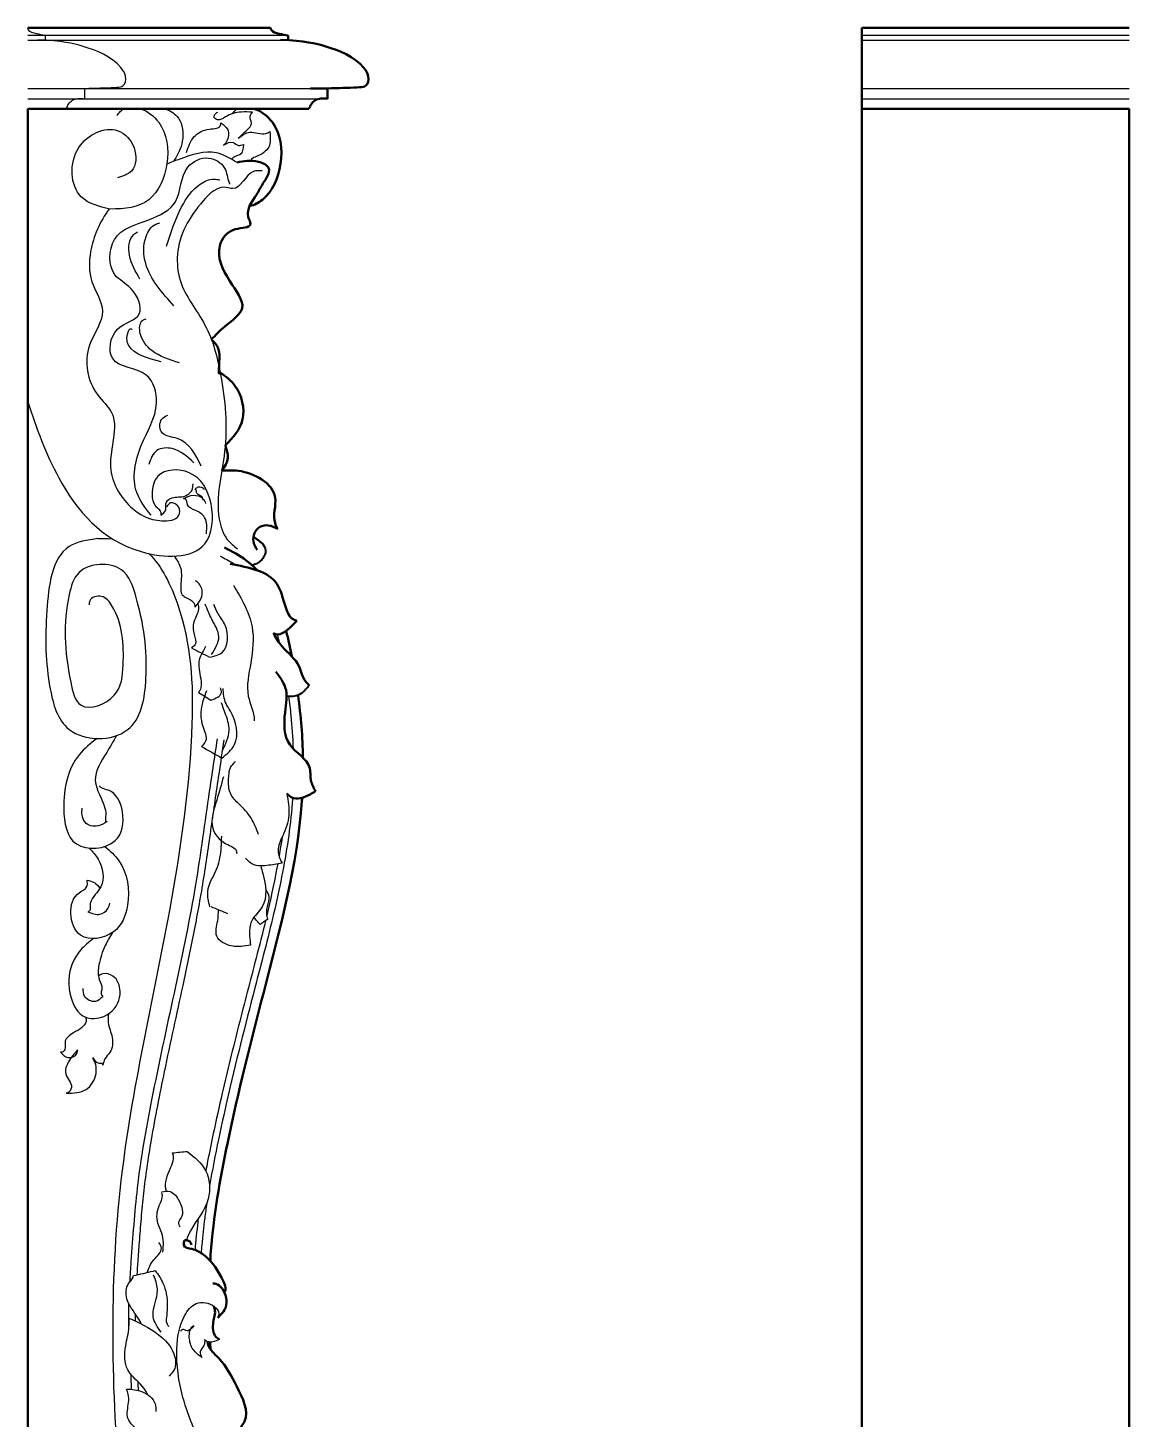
# Model space of a CAD drawing. Header units: millimetres. Extents: x 9184 to 10310, y -10768 to -9568.
# Drawn here: x 9766 to 10310, y -10255 to -9568 of the extents above; entities that cross this region are included whole.
import ezdxf

# ---------------------------------------------------------------- set-up
doc = ezdxf.new("R2010")
doc.units = ezdxf.units.MM

msp = doc.modelspace()

# ---------------------------------------------------------------- linework, layer by layer
at = {"color": 18, "lineweight": 50, "true_color": 0x000000}
for p, q in [((9765.62, -9567.7), (9885.51, -9567.7)), ((10177.64, -9567.7), (10309.69, -9567.7)), ((10177.64, -9567.7), (10177.64, -9607.7)), ((9765.62, -9607.7), (9904.48, -9607.7)), ((10177.64, -9607.7), (10309.69, -9607.7))]:
    msp.add_line(p, q, dxfattribs=at)
at = {"color": 18, "lineweight": 25, "true_color": 0x000000}
for p, q in [((9894.17, -9571.49), (9765.62, -9571.49)), ((9765.62, -9573.81), (9894.17, -9573.81)), ((9774.28, -9573.81), (9774.28, -9571.49)), ((10309.69, -9571.49), (10177.64, -9571.49)), ((10177.64, -9573.81), (10309.69, -9573.81)), ((9765.62, -9597.7), (9913.6, -9597.7)), ((9765.62, -9602.7), (9913.6, -9602.7)), ((9793.71, -9602.7), (9793.71, -9597.7)), ((10177.64, -9597.7), (10309.69, -9597.7)), ((10177.64, -9602.7), (10309.69, -9602.7))]:
    msp.add_line(p, q, dxfattribs=at)
at = {"lineweight": 50}
for p, q in [((9894.17, -9573.81), (9894.17, -9571.49)), ((9913.6, -9602.7), (9913.6, -9597.7)), ((9765.62, -10727.7), (9765.62, -9607.7)), ((10177.64, -9607.7), (10177.64, -10727.7)), ((10177.64, -10727.7), (10177.64, -9607.7)), ((10177.64, -9607.7), (10177.64, -10767.7)), ((10309.69, -10727.7), (10309.69, -9607.7))]:
    msp.add_line(p, q, dxfattribs=at)
at = {"lineweight": 25}
msp.add_lwpolyline([(10177.64, -9607.7), (10309.69, -9607.7), (10309.69, -10727.7), (10177.64, -10727.7)], close=True, dxfattribs=at)
at = {"color": 18, "lineweight": 25, "true_color": 0x000000}
for points, knots in [([(9774.28, -9571.49), (9772.86, -9571.25), (9770.08, -9570.76), (9766.24, -9569.72), (9765.69, -9568.08), (9765.62, -9567.7)], [0, 0, 0, 0, 4.515931, 8.810476, 9.977194, 9.977194, 9.977194, 9.977194]), ([(9785.29, -9597.7), (9793.71, -9597.7), (9807.66, -9597.1), (9813.71, -9597.24), (9814.54, -9591.7), (9808.82, -9582.51), (9793.38, -9576.46), (9782.81, -9574.31), (9770.54, -9573.56)], [0, 0, 0, 0, 3.421962, 8.898911, 14.904433, 20.1626, 42.168044, 60.340672, 60.340672, 60.340672, 60.340672]), ([(9784.59, -9607.7), (9784.94, -9606.89), (9785.64, -9605.28), (9788.46, -9602.41), (9791.49, -9602.44), (9793.71, -9602.7)], [0, 0, 0, 0, 2.633494, 5.259049, 11.465116, 11.465116, 11.465116, 11.465116]), ([(9765.62, -9752.58), (9769.82, -9765.44), (9780.64, -9795.26), (9808.95, -9829.31), (9855.76, -9830.4), (9858.23, -9802.68), (9848.73, -9785.05), (9829.16, -9785.74), (9826.42, -9797.15), (9827.63, -9803.82), (9831.61, -9806.25), (9831.33, -9808.05), (9831.25, -9808.51)], [11.045384, 11.045384, 11.045384, 11.045384, 51.544994, 106.119763, 137.863631, 157.849426, 176.605873, 192.263665, 201.49168, 207.891106, 211.756855, 213.097195, 213.097195, 213.097195, 213.097195]), ([(9825.54, -9827.55), (9831.87, -9833.71), (9846.15, -9863.9), (9848.6, -9922.05), (9834.56, -10018.52), (9804.64, -10143.31), (9807.69, -10278.17), (9820.66, -10379.03), (9831.2, -10430.29), (9840.75, -10450.78), (9854.13, -10451.59), (9859.23, -10444.8), (9859.52, -10440.64), (9859.66, -10438.56)], [27.655223, 27.655223, 27.655223, 27.655223, 54.536467, 114.233481, 207.276204, 342.953498, 498.931816, 609.173819, 644.623815, 659.999126, 671.092379, 677.228963, 683.43236, 683.43236, 683.43236, 683.43236]), ([(9837.92, -9828.75), (9839.37, -9830.68), (9842.1, -9835.06), (9841.12, -9841.69), (9841.09, -9848.79), (9846.17, -9849.74), (9848.21, -9852.49), (9848.15, -9853.76), (9848.14, -9854.03)], [3.112662, 3.112662, 3.112662, 3.112662, 10.063736, 18.530757, 23.152575, 28.623597, 31.596964, 32.390708, 32.390708, 32.390708, 32.390708]), ([(9860.64, -9828.68), (9861.2, -9828.98), (9861.75, -9829.27), (9863.4, -9830.15), (9864.48, -9830.73), (9866.56, -9831.92), (9867.56, -9832.53), (9868.52, -9833.15)], [0, 0, 0, 0, 1.879044, 1.879044, 5.637131, 5.637131, 9.431433, 9.431433, 9.431433, 9.431433]), ([(9849.6, -9852.25), (9849.87, -9853.17), (9850.35, -9856.2), (9846.91, -9861.03), (9847.29, -9866.89), (9849.39, -9872), (9847.23, -9873.59), (9846.5, -9874.13)], [3.429161, 3.429161, 3.429161, 3.429161, 6.278301, 12.933975, 19.186082, 24.121907, 26.641887, 26.641887, 26.641887, 26.641887]), ([(9894.43, -9897.99), (9894.86, -9901.19), (9895.23, -9904.37), (9896.09, -9913), (9896.47, -9918.42), (9896.68, -9923.81)], [83.532836, 83.532836, 83.532836, 83.532836, 93.154322, 93.154322, 109.853264, 109.853264, 109.853264, 109.853264]), ([(9809.38, -9917.44), (9807.86, -9920.18), (9803.88, -9927.23), (9795.68, -9939.3), (9803.59, -9950.47), (9804.29, -9956.37), (9803.69, -9959.91), (9804.68, -9959.83), (9804.84, -9959.81)], [2.199575, 2.199575, 2.199575, 2.199575, 11.777346, 26.695068, 41.200373, 45.459408, 47.756186, 48.222063, 48.222063, 48.222063, 48.222063]), ([(9859.16, -9919.05), (9857.7, -9928.64), (9853.9, -9953.62), (9848.31, -9995.74), (9837.76, -10045.38), (9827.09, -10094.12), (9819.23, -10138.34), (9817.21, -10168.62), (9816.08, -10184.16), (9815.86, -10187.6)], [0, 0, 0, 0, 29.121337, 75.799163, 127.402993, 181.261994, 225.569514, 261.911048, 272.257551, 272.257551, 272.257551, 272.257551]), ([(9862.48, -9919.55), (9861.63, -9925.17), (9860.77, -9930.8), (9859.27, -9940.82), (9858.62, -9945.22), (9857.36, -9954.03), (9856.73, -9958.45), (9854.85, -9971.69), (9853.57, -9980.54), (9851.44, -9993.7), (9850.69, -9998.01), (9849.12, -10006.62), (9848.3, -10010.91), (9845.75, -10023.78), (9843.95, -10032.32), (9839.06, -10055.08), (9835.94, -10069.27), (9831.85, -10089.1), (9830.71, -10094.71), (9828.53, -10105.94), (9827.49, -10111.56), (9825.73, -10121.81), (9825, -10126.44), (9823.74, -10135.22), (9823.21, -10139.37), (9822.29, -10147.67), (9821.89, -10151.84), (9821.21, -10159.94), (9820.91, -10163.88), (9820.39, -10170.96), (9820.17, -10174.11), (9819.79, -10179.47), (9819.63, -10181.67), (9819.48, -10183.86)], [0, 0, 0, 0, 17.063125, 17.063125, 30.435315, 30.435315, 43.807505, 43.807505, 70.551886, 70.551886, 83.618649, 83.618649, 96.685412, 96.685412, 122.818938, 122.818938, 166.456744, 166.456744, 183.660635, 183.660635, 200.864527, 200.864527, 215.025, 215.025, 227.675903, 227.675903, 240.326807, 240.326807, 252.201244, 252.201244, 261.666577, 261.666577, 268.284643, 268.284643, 268.284643, 268.284643]), ([(9896.38, -9948.12), (9896.32, -9949.06), (9896.26, -9950), (9895.73, -9956.94), (9895.04, -9962.96), (9892.4, -9981.1), (9889.9, -9993.26), (9884.18, -10017.64), (9880.97, -10029.86), (9872.95, -10060.69), (9868.24, -10079.21), (9862.53, -10104.24), (9861.13, -10110.62), (9858.2, -10124.61), (9856.7, -10132.25), (9855.39, -10139.94)], [135.140206, 135.140206, 135.140206, 135.140206, 138.067169, 138.067169, 156.82014, 156.82014, 194.326083, 194.326083, 231.832025, 231.832025, 289.167573, 289.167573, 308.70334, 308.70334, 331.82697, 331.82697, 331.82697, 331.82697]), ([(9891.2, -9967.67), (9890.77, -9970.73), (9890.28, -9973.8), (9889.74, -9976.92), (9889.74, -9976.97), (9889.73, -9977.01)], [155.892398, 155.892398, 155.892398, 155.892398, 165.491598, 165.491598, 165.628577, 165.628577, 165.628577, 165.628577]), ([(9803.68, -9972.23), (9806.27, -9974.39), (9814.29, -9981.69), (9816.99, -9999.03), (9809.95, -10016.71), (9790.75, -10019.85), (9785.56, -10005.54), (9788.27, -9995.52), (9795.11, -9993.12), (9795.06, -9990.16), (9794.95, -9989.1), (9794.91, -9988.79)], [2.485465, 2.485465, 2.485465, 2.485465, 12.446873, 34.805157, 49.704643, 65.970472, 77.700456, 88.821909, 93.669645, 95.948092, 96.898884, 96.898884, 96.898884, 96.898884]), ([(9796, -9973.06), (9797.62, -9974.67), (9802.11, -9979.9), (9804.46, -9991.72), (9796.76, -9997.51), (9796.24, -10001.8), (9796.7, -10003.82), (9795.71, -10004.28), (9795.31, -10004.46)], [4.616899, 4.616899, 4.616899, 4.616899, 11.49854, 25.245727, 34.396643, 36.621035, 38.393237, 39.590722, 39.590722, 39.590722, 39.590722]), ([(9880.66, -9981.77), (9881.03, -9982.98), (9882.94, -9989.76), (9884.71, -10000.7), (9874.51, -10008.7), (9875.07, -10016.34), (9875.56, -10020.35), (9875.64, -10021.01)], [13.28658, 13.28658, 13.28658, 13.28658, 17.017969, 33.616615, 42.115134, 52.30213, 54.299976, 54.299976, 54.299976, 54.299976]), ([(9889.06, -9980.8), (9887.69, -9988.29), (9886.08, -9995.82), (9884.08, -10004.4), (9883.84, -10005.42), (9883.6, -10006.45)], [169.568735, 169.568735, 169.568735, 169.568735, 192.917779, 192.917779, 196.083987, 196.083987, 196.083987, 196.083987]), ([(9794.91, -9988.79), (9796.14, -9989.1), (9798.61, -9989.71), (9800.57, -9991.82), (9801.16, -9993.01)], [0, 0, 0, 0, 3.784166, 7.607014, 7.607014, 7.607014, 7.607014]), ([(9883.09, -9993.24), (9884.06, -9994.78), (9885.46, -9998), (9883.36, -10002.65), (9883.38, -10006.2), (9884, -10007.7), (9884.17, -10008.11)], [3.350313, 3.350313, 3.350313, 3.350313, 8.546891, 14.029169, 17.560111, 18.87951, 18.87951, 18.87951, 18.87951]), ([(9883.02, -10008.9), (9881.53, -10015.07), (9879.97, -10021.25), (9876.94, -10032.99), (9875.48, -10038.55), (9872.6, -10049.68), (9871.17, -10055.23), (9866.95, -10071.89), (9864.22, -10082.99), (9860.12, -10100.73), (9858.65, -10107.34), (9856.28, -10118.54), (9855.34, -10123.13), (9854.14, -10129.35), (9853.84, -10130.95), (9853.54, -10132.55)], [198.607599, 198.607599, 198.607599, 198.607599, 217.648927, 217.648927, 234.75263, 234.75263, 251.856332, 251.856332, 286.063738, 286.063738, 306.25561, 306.25561, 320.160066, 320.160066, 324.980327, 324.980327, 324.980327, 324.980327]), ([(9875.64, -10021.01), (9872.6, -10021.51), (9866.73, -10022.5), (9857.03, -10017.61), (9859.62, -10009.57), (9859.74, -10005.27), (9859.75, -10003.52)], [0, 0, 0, 0, 9.348516, 18.124711, 25.842004, 31.174795, 31.174795, 31.174795, 31.174795]), ([(9880.36, -10010.72), (9879.85, -10010.18), (9878.78, -10009.06), (9877.81, -10007.78), (9877.35, -10007.08)], [0, 0, 0, 0, 2.238291, 4.681364, 4.681364, 4.681364, 4.681364]), ([(9807.37, -10014.78), (9806.12, -10016.87), (9803.24, -10021.9), (9800.56, -10029.68), (9799.95, -10037.26), (9802.89, -10041.63), (9801.45, -10044.62), (9802.22, -10045.88), (9802.6, -10046.49)], [2.817019, 2.817019, 2.817019, 2.817019, 10.094493, 20.190427, 27.405997, 32.138311, 34.282381, 36.319906, 36.319906, 36.319906, 36.319906]), ([(9798.13, -10017.72), (9795.74, -10019.43), (9791.61, -10022.83), (9785.62, -10032.46), (9785.05, -10045.09), (9792.58, -10059.03), (9807.37, -10056.2), (9812.68, -10045.18), (9809.39, -10035.98), (9803.26, -10034.48), (9800.98, -10035.85), (9800.21, -10036.31)], [4.93695, 4.93695, 4.93695, 4.93695, 13.700695, 20.988196, 38.2298, 49.834255, 62.332311, 74.145557, 82.580827, 87.76316, 90.417876, 90.417876, 90.417876, 90.417876]), ([(9794.09, -10056.57), (9794.35, -10057.34), (9794.87, -10060.53), (9788.84, -10063.77), (9783.12, -10067.57), (9784.61, -10071.82), (9782.97, -10073.93), (9782.07, -10073.83), (9781.78, -10073.8)], [3.976602, 3.976602, 3.976602, 3.976602, 6.443486, 14.805536, 20.596418, 24.666932, 26.426122, 27.27561, 27.27561, 27.27561, 27.27561]), ([(9805.52, -10054.87), (9805.3, -10056.35), (9804.87, -10060.36), (9808.05, -10066.29), (9807.32, -10073.34), (9803.52, -10076.81), (9802.94, -10079.22), (9802.67, -10080.33)], [1.100636, 1.100636, 1.100636, 1.100636, 5.510175, 13.066886, 20.604204, 24.569559, 27.90396, 27.90396, 27.90396, 27.90396]), ([(9834.13, -10142.53), (9833.93, -10141.9), (9832.94, -10137.64), (9835.95, -10131.97), (9837.91, -10126.23), (9837.34, -10124.23), (9837.16, -10123.6)], [3.495142, 3.495142, 3.495142, 3.495142, 5.491363, 16.920017, 21.111176, 23.06534, 23.06534, 23.06534, 23.06534]), ([(9844.33, -10122.9), (9847.89, -10125.71), (9855.25, -10131.52), (9856.4, -10148.66), (9847.78, -10158.02), (9844.42, -10165.14), (9844.01, -10166.71)], [0, 0, 0, 0, 13.171636, 27.18368, 45.275715, 50.168051, 50.168051, 50.168051, 50.168051]), ([(9854.03, -10148.44), (9853.65, -10150.93), (9853.31, -10153.42), (9852.42, -10160.31), (9851.93, -10164.72), (9851.44, -10170.46), (9851.34, -10171.78), (9851.24, -10173.11)], [340.334829, 340.334829, 340.334829, 340.334829, 347.774876, 347.774876, 360.876521, 360.876521, 364.793984, 364.793984, 364.793984, 364.793984]), ([(9849.83, -10156.01), (9849.24, -10160.62), (9848.74, -10165.24), (9848.32, -10170.46), (9848.27, -10171.02), (9848.23, -10171.58)], [348.264729, 348.264729, 348.264729, 348.264729, 361.873434, 361.873434, 363.522501, 363.522501, 363.522501, 363.522501]), ([(9824.59, -10182.72), (9825.3, -10180.55), (9827.1, -10176.32), (9832.82, -10171.89), (9830.93, -10168.82), (9830.35, -10167.89)], [2.467409, 2.467409, 2.467409, 2.467409, 9.430959, 16.358027, 19.372709, 19.372709, 19.372709, 19.372709]), ([(9821.7, -10208.18), (9821.54, -10207.83), (9819.55, -10203.48), (9813.75, -10198.25), (9813.99, -10188.81), (9817.51, -10186.06), (9817.72, -10184.51), (9817.76, -10184.24)], [4.468302, 4.468302, 4.468302, 4.468302, 5.629663, 18.888982, 26.436863, 30.253845, 31.067643, 31.067643, 31.067643, 31.067643]), ([(9815.38, -10197.89), (9815.33, -10199.51), (9815.25, -10203.97), (9815.34, -10208.43), (9815.43, -10211.28)], [282.557694, 282.557694, 282.557694, 282.557694, 287.420067, 295.958722, 295.958722, 295.958722, 295.958722]), ([(9824.84, -10243.11), (9824.35, -10242.05), (9821.86, -10237.45), (9813.08, -10232.02), (9813.39, -10219.52), (9815.8, -10211.36), (9815.65, -10206.72), (9815.59, -10205.21)], [3.611115, 3.611115, 3.611115, 3.611115, 7.103099, 19.366533, 31.383016, 40.732095, 45.221487, 45.221487, 45.221487, 45.221487]), ([(9852.92, -10215.86), (9853.07, -10216.87), (9852.96, -10219.01), (9850.05, -10221.62), (9851.14, -10223.79), (9851.63, -10224.76)], [3.465861, 3.465861, 3.465861, 3.465861, 6.474044, 10.134997, 13.100278, 13.100278, 13.100278, 13.100278]), ([(9860.31, -10215.79), (9858.13, -10216.74), (9855.44, -10217.91), (9853.27, -10216.25), (9852.92, -10215.86)], [0, 0, 0, 0, 6.264452, 7.761421, 7.761421, 7.761421, 7.761421])]:
    msp.add_open_spline(points, degree=3, knots=knots, dxfattribs=at)
at = {"lineweight": 50}
for points, knots in [([(9894.17, -9571.49), (9892.75, -9571.25), (9889.97, -9570.76), (9886.14, -9569.72), (9885.59, -9568.08), (9885.51, -9567.7)], [0, 0, 0, 0, 4.515931, 8.810476, 9.977194, 9.977194, 9.977194, 9.977194]), ([(9905.18, -9597.7), (9913.6, -9597.7), (9927.55, -9597.1), (9933.6, -9597.24), (9934.43, -9591.7), (9928.71, -9582.51), (9913.27, -9576.46), (9902.7, -9574.31), (9890.43, -9573.56)], [0, 0, 0, 0, 3.421962, 8.898911, 14.904433, 20.1626, 42.168044, 60.340672, 60.340672, 60.340672, 60.340672]), ([(9904.48, -9607.7), (9904.83, -9606.89), (9905.53, -9605.28), (9908.35, -9602.41), (9911.39, -9602.44), (9913.6, -9602.7)], [0, 0, 0, 0, 2.633494, 5.259049, 11.465116, 11.465116, 11.465116, 11.465116]), ([(9877.33, -9607.7), (9881.03, -9608.8), (9890.1, -9616.08), (9892.51, -9634.64), (9885.25, -9651.5), (9877.49, -9655.14), (9875.14, -9655.83)], [12.58851, 12.58851, 12.58851, 12.58851, 23.788966, 44.718977, 64.579336, 72.205193, 72.205193, 72.205193, 72.205193]), ([(9868.99, -9634.24), (9872.37, -9633.54), (9877.7, -9632.44), (9887.01, -9637.09), (9881.61, -9644.48), (9878.15, -9651.54), (9872.48, -9658.16), (9877.29, -9666.7), (9865.39, -9666.09), (9857.46, -9677.38), (9863.63, -9691.79), (9875.75, -9706.35), (9863.18, -9714.49), (9858.27, -9719.61), (9856.34, -9721.75)], [0, 0, 0, 0, 10.532127, 16.612634, 24.585714, 31.004264, 42.673265, 46.374165, 54.23631, 65.382517, 83.548105, 98.297397, 110.897886, 119.808414, 119.808414, 119.808414, 119.808414]), ([(9860.66, -9738.02), (9863.4, -9739.85), (9870.47, -9745.42), (9874.33, -9761.79), (9867.02, -9770.2), (9863.12, -9774.01)], [3.808196, 3.808196, 3.808196, 3.808196, 13.581902, 30.765141, 46.21001, 46.21001, 46.21001, 46.21001]), ([(9861.4, -9786.6), (9864.07, -9786.34), (9874.2, -9785.83), (9891.83, -9795.51), (9886.04, -9809.67), (9888.58, -9814.35), (9889.06, -9815.25)], [2.523949, 2.523949, 2.523949, 2.523949, 10.743512, 33.150074, 45.88593, 48.897867, 48.897867, 48.897867, 48.897867])]:
    msp.add_open_spline(points, degree=3, knots=knots, dxfattribs=at)
at = {"lineweight": 25}
for points, knots in [([(9821.17, -9607.7), (9824.88, -9608.8), (9833.94, -9616.08), (9836.36, -9634.64), (9827.21, -9655.88), (9813.47, -9657.24), (9806.12, -9657.24)], [12.58851, 12.58851, 12.58851, 12.58851, 23.788966, 44.718977, 64.579336, 84.786749, 84.786749, 84.786749, 84.786749]), ([(9809.76, -9611.07), (9810.21, -9610.37), (9811.16, -9608.9), (9812.64, -9608.02), (9813.5, -9607.7)], [0, 0, 0, 0, 2.445592, 5.171033, 5.171033, 5.171033, 5.171033]), ([(9833.93, -9607.7), (9836.36, -9608.89), (9841.83, -9612.36), (9842.85, -9621.86), (9840.45, -9628.99), (9838.57, -9632.15), (9837.5, -9633.78)], [3.553876, 3.553876, 3.553876, 3.553876, 11.327953, 22.937806, 28.140963, 33.97202, 33.97202, 33.97202, 33.97202]), ([(9866.51, -9610.17), (9866.78, -9609.79), (9867.61, -9608.72), (9868.79, -9608.02), (9869.65, -9607.7)], [1.067253, 1.067253, 1.067253, 1.067253, 2.445592, 5.171033, 5.171033, 5.171033, 5.171033]), ([(9885.19, -9618.97), (9885.45, -9621.72), (9885.98, -9627.25), (9880.26, -9630.72), (9876.39, -9632.06), (9875.93, -9633.09), (9875.85, -9633.35)], [0, 0, 0, 0, 7.630625, 15.328908, 18.043538, 18.872127, 18.872127, 18.872127, 18.872127]), ([(9868.99, -9634.24), (9865.65, -9632.26), (9856.88, -9627.06), (9844.36, -9630.99), (9836.35, -9634.23), (9834.26, -9635.14)], [0, 0, 0, 0, 11.260559, 29.60034, 36.292985, 36.292985, 36.292985, 36.292985]), ([(9872.11, -9625.33), (9871.97, -9627.47), (9871.77, -9630.64), (9867.93, -9630.99), (9866.74, -9632.06), (9866.25, -9632.64)], [0, 0, 0, 0, 5.363881, 7.961652, 10.195699, 10.195699, 10.195699, 10.195699]), ([(9805.75, -9657.15), (9801.26, -9663.47), (9795.85, -9675.46), (9795.61, -9693.56), (9806.48, -9708.58), (9792.08, -9725.93), (9795.65, -9746.3), (9812.68, -9760.91), (9802.07, -9783.67), (9814.1, -9804.71), (9827.96, -9812.31), (9840.51, -9810.92), (9840.99, -9804.08), (9836.33, -9801.42), (9834.69, -9803.56), (9834.06, -9804.38)], [72.664568, 72.664568, 72.664568, 72.664568, 95.42782, 110.286852, 125.74681, 143.828209, 168.479022, 179.701597, 206.593307, 228.672509, 245.508618, 254.347997, 258.33926, 262.851394, 265.678343, 265.678343, 265.678343, 265.678343])]:
    msp.add_open_spline(points, degree=3, knots=knots, dxfattribs=at)
for points in [[(9876.63, -9609.38), (9871.07, -9609.3), (9863.26, -9611.7), (9859.28, -9613.21), (9857.7, -9611.89), (9858.07, -9610.46), (9859.43, -9609.34)], [(9869.59, -9622.15), (9873.82, -9618.28), (9876.07, -9614.56), (9875.39, -9611.33), (9876.63, -9609.38)], [(9843.93, -9629.23), (9847.7, -9621.56), (9855.38, -9617.78), (9860.84, -9615.74), (9860.96, -9614.6)], [(9860.96, -9614.6), (9864.61, -9618.74), (9863.36, -9624.49), (9862.34, -9625.69)], [(9862.34, -9625.69), (9867.01, -9624.31), (9869.71, -9625.81), (9872.11, -9625.33)], [(9869.59, -9622.15), (9875.35, -9619.27), (9883.21, -9619.93), (9885.19, -9618.97)], [(9826.5, -9808.57), (9819.46, -9797.35), (9821.63, -9774.05), (9829.19, -9753.01), (9824.01, -9739.25), (9807.56, -9731.17), (9809.93, -9716.65), (9820.67, -9708.98), (9816.48, -9696.44), (9808.68, -9689.75), (9808.4, -9672.29), (9825.69, -9662.4), (9838.51, -9653.62), (9844.71, -9636.49), (9854.93, -9632.04), (9862.79, -9637.02), (9865.15, -9644.26), (9865.5, -9644.96)], [(9881.38, -9638.32), (9877.12, -9638.7), (9866.72, -9647.12), (9863.6, -9646.52), (9852.2, -9653.26), (9839.56, -9679.6), (9840.82, -9692.34), (9853.14, -9714.6), (9860.85, -9739.04), (9862.81, -9777.12), (9860.18, -9810.45), (9864.14, -9820.45), (9869.2, -9825.18)], [(9834.15, -9675.63), (9841.6, -9656.22), (9850.74, -9644.92), (9857.53, -9642.47), (9860.54, -9642.84)], [(9837.82, -9705.09), (9823.84, -9684.18), (9824.03, -9670.77), (9828.81, -9664.68), (9830.78, -9664.02)], [(9821.02, -9691.87), (9815.86, -9680.06), (9817.93, -9669.83), (9819.9, -9668.52)], [(9840.5, -9733.3), (9826.93, -9727.21), (9821.19, -9718.79), (9822.36, -9712.18), (9824, -9711.42)], [(9831.55, -9732.77), (9815.46, -9724.7), (9814.81, -9719.2), (9816.74, -9716.39), (9817.21, -9716.8)], [(9851.31, -9784.26), (9839.6, -9770.69), (9831.51, -9767.16), (9831.79, -9761.12), (9834.86, -9759.08)], [(9847.6, -9782.59), (9836.9, -9775.62), (9829.37, -9776.55), (9825.38, -9783.52)], [(9831.25, -9808.51), (9833.73, -9805.97), (9833.86, -9802.85), (9836.13, -9800.19), (9842.46, -9799.23), (9846.72, -9796.07), (9847.25, -9792.97)], [(9848.22, -9795.8), (9849.44, -9794.73), (9851.74, -9794.83), (9852.76, -9795.85)], [(9852.21, -9801.07), (9851.9, -9799.74), (9850.1, -9798.5), (9849, -9797.24), (9848.85, -9796.16), (9848.22, -9795.8)], [(9842.56, -9800.3), (9847.34, -9798.66), (9852.15, -9800.39), (9853.46, -9802.74)], [(9853.85, -9817.68), (9852.95, -9809.62), (9848.5, -9806.13), (9844.57, -9803.42), (9843.51, -9800.51), (9842.56, -9800.3)]]:
    msp.add_spline(points, degree=3, dxfattribs=at)
at = {"color": 18, "lineweight": 25, "true_color": 0x000000}
for points in [[(9806.12, -9657.24), (9792, -9651.23), (9790.85, -9626.83), (9810.03, -9618.52), (9818.08, -9626.95), (9816.81, -9638.45), (9809.9, -9641.78)], [(9848.14, -9854.03), (9851.74, -9847.77), (9850.2, -9842.37), (9848.5, -9840.92)], [(9867.22, -9843.16), (9876.37, -9863.64), (9875.76, -9881.44), (9874.54, -9897.89), (9877.46, -9909.84), (9877.46, -9910.2)], [(9856.43, -9877.33), (9859.95, -9868.55), (9856.51, -9859.92), (9853.23, -9852.44)], [(9855.38, -9878.63), (9861.55, -9876.42), (9863.08, -9862.9), (9859.64, -9857.25), (9857.43, -9852.59)], [(9846.5, -9874.13), (9855.38, -9878.63)], [(9853.46, -9873.45), (9850.12, -9880.99), (9851.2, -9890.69), (9850.87, -9894.57), (9850.01, -9896.08)], [(9850.01, -9896.08), (9856.01, -9899.91)], [(9853.92, -9895.33), (9851.69, -9901.81), (9852.03, -9912.82), (9853.44, -9920.11), (9851.42, -9922.81)], [(9856.01, -9899.91), (9861.21, -9896.2), (9860.81, -9893.76)], [(9861.49, -9928.49), (9867.7, -9921.89), (9865.72, -9905.32), (9863.52, -9901.52), (9862.07, -9894.07)], [(9861.69, -9925.01), (9865.04, -9914.67), (9863.14, -9906.31), (9861.24, -9901.21)], [(9851.42, -9922.81), (9861.49, -9928.49)], [(9879.65, -9966.3), (9875.89, -9958.18), (9870.02, -9951.34), (9865.66, -9945.93), (9864.83, -9938.87), (9865.81, -9933.23), (9868.22, -9930.22)], [(9862.24, -9937.75), (9858.93, -9949.34), (9856.98, -9963.23), (9863.48, -9970.84), (9868.78, -9974.94), (9868.78, -9975.84)], [(9893.52, -9946.04), (9894.53, -9956.78), (9891.52, -9966.96), (9889.21, -9974.36), (9891.18, -9980.38)], [(9804.84, -9959.81), (9800.3, -9962.08), (9793.89, -9960.22), (9792.44, -9956.67), (9792.44, -9953.23)], [(9855.55, -10001.97), (9854.53, -9994.49), (9859.15, -9982.72), (9861.16, -9972.69), (9861.39, -9967.14)], [(9891.18, -9980.38), (9883.73, -9981.62), (9875.74, -9980.46), (9873.19, -9977.92)], [(9795.31, -10004.46), (9801.18, -10005.71), (9805.2, -10002.84), (9806.12, -10000.29)], [(9864.5, -10005.47), (9856.19, -10002.06)], [(9884.17, -10008.11), (9880.36, -10010.72)], [(9802.6, -10046.49), (9798.99, -10048.76), (9793.62, -10046.24), (9792.94, -10042.37)], [(9781.78, -10073.8), (9785.36, -10076.53), (9789.85, -10074.47), (9790.09, -10072.77)], [(9790.09, -10072.77), (9785.72, -10078.59), (9784.33, -10084.54), (9787.12, -10091.27), (9785.12, -10094.06), (9784.63, -10094.18)], [(9784.63, -10094.18), (9794.4, -10092.24), (9799.31, -10084.35), (9799.13, -10080.05), (9797.68, -10076.65)], [(9797.68, -10076.65), (9800.88, -10079.28), (9802.38, -10079.52), (9802.67, -10080.33)], [(9837.16, -10123.6), (9844.33, -10122.9)], [(9832.38, -10172.68), (9831.87, -10163.3), (9829.88, -10158.35), (9830.53, -10149.61), (9832.1, -10144.53), (9831.87, -10143.42)], [(9831.73, -10142.91), (9835.89, -10142.72), (9838.57, -10144.53)], [(9838.57, -10144.53), (9841.67, -10150.49), (9841.67, -10154.93), (9840.33, -10157.15), (9840.47, -10159.79), (9840.93, -10160.15)], [(9817.76, -10184.24), (9827.66, -10181.98), (9828.53, -10181.76)], [(9828.53, -10181.76), (9832.39, -10187.95), (9834.51, -10198.94), (9834.22, -10203.74), (9834.22, -10207.82), (9835.16, -10209.35)], [(9831.45, -10212.26), (9827.52, -10204.54), (9829.34, -10194.5), (9829.04, -10187.37), (9827.73, -10184.02)], [(9862.54, -10418.64), (9874.46, -10385.39), (9873.87, -10345.04), (9865.83, -10309.15), (9853.67, -10274.2), (9842.25, -10244.4), (9839.24, -10220.43), (9843.09, -10204.05), (9848.84, -10198.07), (9857.89, -10199.64), (9860.01, -10202.94), (9859.54, -10205.07)], [(9815.59, -10205.21), (9830.05, -10213.31), (9837.77, -10222.98), (9837.77, -10230.98), (9835.39, -10233.87)], [(9847.69, -10208.86), (9843.75, -10211.4), (9842.25, -10210.81), (9841.41, -10211.37), (9841.12, -10211.87)], [(9851.63, -10224.76), (9847.29, -10220.72), (9845.4, -10214.74), (9847.19, -10209.21), (9847.69, -10208.86)], [(9824.64, -10269.94), (9820.66, -10261.6), (9815.08, -10254.74), (9815.37, -10246.95), (9815.23, -10242.87), (9814.3, -10240.3)], [(9814.3, -10240.3), (9822.22, -10241.69), (9828.45, -10247.6), (9828.89, -10251.32)]]:
    msp.add_spline(points, degree=3, dxfattribs=at)
at = {"color": 18, "lineweight": 50, "true_color": 0x000000}
for points in [[(9856.34, -9721.75), (9860.28, -9729.42), (9860.66, -9738.02), (9860.68, -9737.99)], [(9863.12, -9774.01), (9864.44, -9780.21), (9861.4, -9786.6)], [(9865.6, -9832.59), (9888.65, -9842.41), (9892.88, -9853.7), (9896.76, -9859.97), (9898.58, -9860.66)], [(9898.58, -9860.66), (9895.87, -9863.33), (9888.21, -9867.32), (9886.91, -9866.87)], [(9886.91, -9866.87), (9891.24, -9873.38), (9899.65, -9883.23), (9902.74, -9890.56), (9904.61, -9892.5)], [(9888.2, -9885.99), (9892.8, -9893.58), (9892.69, -9906.02), (9894.99, -9921.79), (9904.9, -9933.53), (9905.48, -9939.52), (9907.66, -9944.93)], [(9907.66, -9944.93), (9905.14, -9946.47), (9895.75, -9947.84), (9893.52, -9946.04)], [(9859.54, -10205.07), (9863.36, -10199.8), (9861.58, -10190.69), (9858.51, -10188.31), (9857.02, -10188.11)]]:
    msp.add_spline(points, degree=3, dxfattribs=at)
at = {"lineweight": 50}
msp.add_spline([(9889.06, -9815.25), (9884.4, -9813.56), (9880.3, -9814.3), (9877.03, -9821.4), (9878.86, -9825.58)], degree=3, dxfattribs=at)
at = {"color": 7, "lineweight": 25}
msp.add_spline([(9800.25, -9819.98), (9786.08, -9824.03), (9775.03, -9855.61), (9776.67, -9894.3), (9786, -9914.36), (9814.77, -9914.63), (9823.97, -9889.16), (9818.97, -9848.52), (9811.85, -9835.57), (9790.92, -9836.85), (9786.08, -9847.81), (9786.8, -9891.07), (9791.92, -9902.45), (9808.29, -9897.47), (9812.71, -9882.53), (9807.15, -9853.22), (9802.03, -9848.67), (9796.19, -9850.8), (9795.91, -9852.79)], degree=3, dxfattribs=at)
at = {"color": 18, "lineweight": 25, "true_color": 0x000000}
for points in [[(9800.25, -9819.98), (9802.59, -9819.99), (9804.94, -9819.99), (9807.23, -9820.12)], [(9888.79, -9867.4), (9889.14, -9868.74), (9889.46, -9870.09), (9889.77, -9871.45)], [(9818.66, -10203.08), (9818.65, -10204.28), (9818.66, -10205.48), (9818.68, -10206.68)], [(9816.38, -10232.9), (9816.49, -10235.43), (9816.6, -10237.96), (9816.72, -10240.48)], [(9819.9, -10236.53), (9819.97, -10238.03), (9820.04, -10239.53), (9820.11, -10241.02)]]:
    msp.add_open_spline(points, degree=3, dxfattribs=at)
at = {"color": 18, "lineweight": 40, "true_color": 0x000000}
for points, knots in [([(9881.56, -9822.57), (9882.21, -9823.59), (9883.98, -9826.36), (9881.15, -9831.46), (9877.94, -9832.89), (9876.38, -9833.25)], [0, 0, 0, 0, 3.48319, 9.400006, 14.197116, 14.197116, 14.197116, 14.197116]), ([(9904.61, -9892.5), (9903.44, -9894.01), (9900.88, -9897.33), (9895.9, -9898.56), (9893.6, -9897.76), (9893.42, -9897.69)], [0, 0, 0, 0, 5.689202, 12.494664, 13.088012, 13.088012, 13.088012, 13.088012])]:
    msp.add_open_spline(points, degree=3, knots=knots, dxfattribs=at)
at = {"lineweight": 50}
msp.add_open_spline([(9877.12, -9819.07), (9878.58, -9820.25), (9880.07, -9821.41), (9881.56, -9822.57)], degree=3, dxfattribs=at)
at = {"color": 18, "lineweight": 50, "true_color": 0x000000}
for points, knots in [([(9862.85, -9824.49), (9866.56, -9826.45), (9872.48, -9829.59), (9877.21, -9833.94), (9878.84, -9835.72)], [0, 0, 0, 0, 12.39519, 19.844736, 19.844736, 19.844736, 19.844736]), ([(9901.13, -9948.11), (9901.09, -9948.69), (9898.97, -9980.67), (9883.48, -10038.01), (9865.01, -10111.46), (9857.05, -10156.21), (9855.8, -10175.93), (9855.74, -10176.95)], [134.81657, 134.81657, 134.81657, 134.81657, 136.607774, 232.764121, 308.981873, 365.228302, 368.311362, 368.311362, 368.311362, 368.311362]), ([(9862.67, -10192.5), (9864.3, -10191.07), (9859.76, -10181.61), (9854.66, -10174.91), (9847.73, -10170.99), (9842.46, -10170.38), (9842.68, -10168.06), (9842.96, -10166.21), (9845.77, -10167.11), (9846.3, -10168.45), (9846.52, -10168.99)], [2.203785, 2.203785, 2.203785, 2.203785, 9.705855, 24.291684, 30.494933, 34.770998, 36.058254, 37.092108, 39.715104, 41.51552, 41.51552, 41.51552, 41.51552]), ([(9857.52, -10199.36), (9857.8, -10200.15), (9858.55, -10203.03), (9856.41, -10208.16), (9857.39, -10214.3), (9859.95, -10215.6), (9860.31, -10215.79)], [2.214108, 2.214108, 2.214108, 2.214108, 4.698827, 11.248263, 18.549373, 19.75555, 19.75555, 19.75555, 19.75555]), ([(9854.42, -10216.91), (9854.48, -10217.42), (9855.09, -10220.64), (9862.68, -10226.82), (9868.5, -10238.68), (9875.73, -10252.38), (9871.04, -10258.87), (9869.52, -10261.36), (9865.25, -10263.65), (9863.24, -10266.98), (9861.67, -10269.5)], [2.187178, 2.187178, 2.187178, 2.187178, 3.705832, 12.200251, 28.777937, 46.464799, 49.651775, 52.232639, 55.098316, 63.723888, 63.723888, 63.723888, 63.723888])]:
    msp.add_open_spline(points, degree=3, knots=knots, dxfattribs=at)
for points in [[(9893.24, -9865.66), (9894.32, -9869.84), (9895.22, -9874.1), (9896.03, -9878.33)], [(9899.13, -9897.4), (9900.53, -9907.9), (9901.35, -9918.17), (9901.55, -9928.36)], [(9855.7, -10217.15), (9855.75, -10218.3), (9855.8, -10219.46), (9855.85, -10220.61)]]:
    msp.add_open_spline(points, degree=3, dxfattribs=at)
at = {"color": 7, "lineweight": 25}
msp.add_open_spline([(9799.9, -9918.84), (9796.59, -9921.27), (9786.34, -9929.75), (9781.67, -9949.57), (9785.88, -9975.1), (9811.19, -9973.18), (9814.07, -9955.7), (9808.8, -9944.52), (9802.42, -9943.82), (9801.18, -9942.57), (9800.8, -9942.2)], degree=3, knots=[5.345772, 5.345772, 5.345772, 5.345772, 17.40412, 45.202679, 63.67213, 82.929089, 97.5951, 110.344842, 113.956883, 115.533374, 115.533374, 115.533374, 115.533374], dxfattribs=at)

doc.saveas('drawing.dxf')
